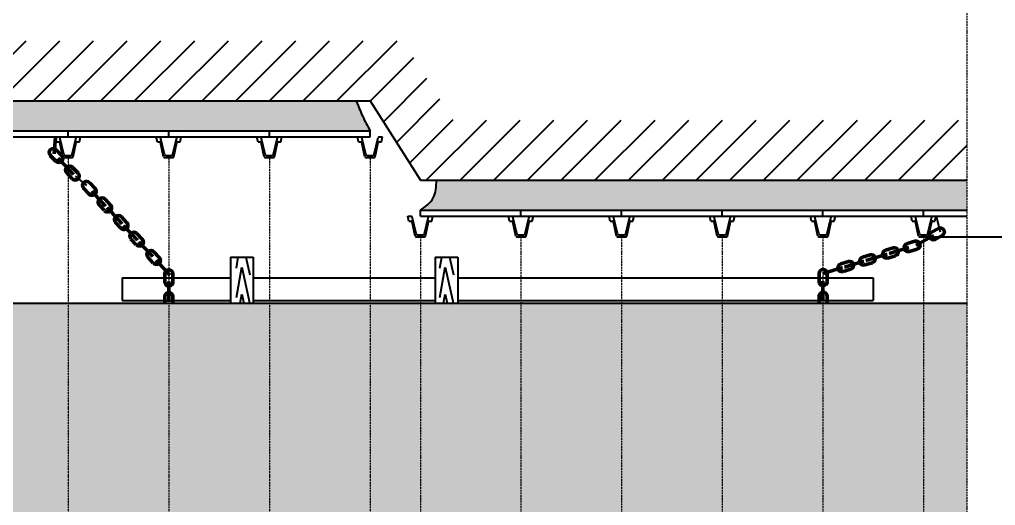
# Model space of a CAD drawing. Header units: millimetres. Extents: x -46762 to 161452, y -66984 to 31524.
# Drawn here: x -36244 to -29747, y 7936 to 11170 of the extents above; entities that cross this region are included whole.
import ezdxf

# ---------------------------------------------------------------- set-up
doc = ezdxf.new("R2010")
doc.units = ezdxf.units.MM
doc.header["$LTSCALE"] = 0.5
doc.linetypes.add('ACAD_ISO10W100', pattern=[18, 12, -3, 0, -3])
doc.styles.get("Standard").update_dxf_attribs({"font": 'TIMES.TTF'})
doc.dimstyles.new('ISO-25', dxfattribs={"dimscale": 50, "dimtxt": 2.5, "dimasz": 2.5, "dimexe": 1.25, "dimexo": 0.625, "dimtad": 1, "dimdec": 0, "dimtxsty": 'Standard', "dimcen": 2.5, "dimadec": 0, "dimazin": 0, "dimtfac": 1, "dimtdec": 0, "dimtmove": 0, "dimatfit": 3, "dimfxl": 1, "dimarcsym": 0})

# ---------------------------------------------------------------- blocks, each defined once
blk = doc.blocks.new('*D16')
at = {"color": 0, "lineweight": -2}
for p, q in [((-30194.3, 9724.2), (-28733.5, 9724.2)), ((-28796, 5177.2), (-28796, 9599.2)), ((-30194.3, 5052.2), (-28733.5, 5052.2))]:
    blk.add_line(p, q, dxfattribs=at)
at = {"color": 0}
for points in [[(-28816.9, 9599.2), (-28775.2, 9599.2), (-28796, 9724.2)], [(-28816.9, 5177.2), (-28775.2, 5177.2), (-28796, 5052.2)]]:
    blk.add_solid(points, dxfattribs=at)
at = {"layer": 'Defpoints', "color": 0}
for p in [(-30225.6, 9724.2), (-28796, 9724.2), (-30225.6, 5052.2)]:
    blk.add_point(p, dxfattribs=at)
at = {"color": 0, "lineweight": 15, "insert": (-28891, 7388.2), "char_height": 125, "attachment_point": 5, "rotation": 90}
blk.add_mtext('4672', dxfattribs=at)
blk = doc.blocks.new('A$C23342209')
at = {"lineweight": 50}
for p, q in [((7.68, 9.07), (8.4, 9.85)), ((8.47, 8.34), (9.19, 9.11)), ((6.07, 6.54), (4.05, 4.36)), ((5.62, 6.86), (6.34, 7.63)), ((6.41, 6.12), (7.13, 6.9)), ((3.44, 4.52), (4.16, 5.29)), ((4.23, 3.78), (4.95, 4.55)), ((1.38, 2.3), (2.1, 3.08)), ((2.18, 1.57), (2.9, 2.34))]:
    blk.add_line(p, q, dxfattribs=at)
at = {"linetype": 'Continuous', "lineweight": 50}
for p, q in [((8.11, 8.72), (6.26, 6.74)), ((3.87, 4.16), (2.03, 2.18)), ((1.84, 1.98), (0, 0))]:
    blk.add_line(p, q, dxfattribs=at)
for centre, radius, start, end in [((8.79, 9.48), 0.54, 317.0746, 137.0746), ((6.73, 7.27), 0.54, 317.0746, 137.0746), ((8.07, 8.7), 0.541, 136.0162, 317.699), ((6, 6.49), 0.533, 135.2046, 315.2046), ((4.55, 4.93), 0.54, 317.0746, 137.0746), ((3.82, 4.14), 0.533, 135.2046, 315.2046), ((2.49, 2.71), 0.54, 317.0746, 137.0746), ((1.76, 1.93), 0.533, 135.2046, 315.2046)]:
    blk.add_arc(centre, radius, start, end, dxfattribs=at)

msp = doc.modelspace()

# ---------------------------------------------------------------- hatches: boundary and pattern name
at = {"ltscale": 0.05}
h = msp.add_hatch(dxfattribs=at)
h.set_pattern_fill('ANSI31', color=256, scale=50, style=0)
h.set_pattern_definition([(45, (-75350.9, -15998.16), (-112.2532, 112.2532), [])])
h.paths.add_polyline_path([(-29937.65, 10501.23), (-30622.09, 10501.23), (-30824.66, 10101.23), (-29937.65, 10101.23)])
h.paths.add_polyline_path([(-30622.09, 10501.23), (-31651.13, 10501.23), (-31462.05, 10101.23), (-30824.66, 10101.23)])
h.paths.add_polyline_path([(-31651.13, 10501.23), (-31843.67, 10501.23), (-32120.93, 10101.23), (-31462.05, 10101.23)])
h.paths.add_polyline_path([(-31843.67, 10501.23), (-32859.28, 10501.23), (-32750.01, 10101.23), (-32120.93, 10101.23)])
h.paths.add_polyline_path([(-32859.28, 10501.23), (-33355.66, 10501.23), (-33377.88, 10536.26), (-33711.46, 10315.38), (-33575.59, 10101.23), (-32750.01, 10101.23)])
h.paths.add_polyline_path([(-33690.66, 11029.23), (-34251.23, 11029.23), (-34159.71, 10629.23), (-33910.59, 10629.23), (-33711.46, 10315.38), (-33377.88, 10536.26)])
h.paths.add_polyline_path([(-34251.23, 11029.23), (-34441.71, 11029.23), (-34733.08, 10629.23), (-34159.71, 10629.23)])
h.paths.add_polyline_path([(-34441.71, 11029.23), (-35699.55, 11029.23), (-35468.23, 10629.23), (-34733.08, 10629.23)])
h.paths.add_polyline_path([(-35699.55, 11029.23), (-35995.35, 11029.23), (-36358.61, 10629.23), (-35468.23, 10629.23)])
h.paths.add_polyline_path([(-35995.35, 11029.23), (-37582.99, 11029.23), (-37311.91, 10629.23), (-36358.61, 10629.23)])
h.paths.add_polyline_path([(-37582.99, 11029.23), (-38003.13, 11029.23), (-38438.5, 10629.23), (-37311.91, 10629.23)])
h.paths.add_polyline_path([(-38003.13, 11029.23), (-39688.32, 11029.23), (-39408.9, 10629.23), (-38438.5, 10629.23)])
h.paths.add_polyline_path([(-39688.32, 11029.23), (-40133.65, 11029.23), (-40456.08, 10629.23), (-39408.9, 10629.23)])
h.paths.add_polyline_path([(-40133.65, 11029.23), (-41710.85, 11029.23), (-41411.09, 10629.23), (-40456.08, 10629.23)])
h.paths.add_polyline_path([(-41710.85, 11029.23), (-42123.08, 11029.23), (-42497.99, 10629.23), (-41411.09, 10629.23)])
at = {"lineweight": 9, "ltscale": 2}
h = msp.add_hatch(dxfattribs=at)
h.set_pattern_fill('GRAVEL', color=256, scale=5, style=0)
h.set_pattern_definition([(228.0128, (-73422.488, -15068.033), (-1016.0008633, -1143.0014045), [17.08605, -1691.525]), (184.9697, (-73433.9176, -15080.733), (1524.0024653, 126.9991038), [29.32025, -2902.7]), (132.5104, (-73463.1276, -15083.273), (1269.9990759, -1397.0013646), [20.6741, -2046.735]), (267.2737, (-73512.6576, -15115.023), (126.99944854, 2539.9991827), [26.70025, -2643.32]), (292.8337, (-73513.9276, -15141.693), (-635.0018028, 1524.0008665), [26.1817, -2591.99]), (357.2737, (-73503.7676, -15165.823), (-2539.9991827, 126.99944854), [26.70025, -2643.32]), (37.6942, (-73477.0976, -15167.093), (-1651.00104306, -1269.99886785), [35.3097, -3495.655]), (72.2553, (-73449.1576, -15145.503), (889.00177827, 2794.0008103), [33.336, -3300.265]), (121.4296, (-73438.9976, -15113.753), (-1016.0002618, 1650.998058), [26.79065, -2652.275]), (175.2364, (-73452.968, -15090.893), (1396.9989027, -126.9988081), [30.58565, -1498.695]), (222.3974, (-73483.4476, -15088.3528), (-1524.00004586, -1396.99818253), [39.5539, -3915.84]), (138.8141, (-73386.928, -15116.293), (-888.9994337, 761.998828), [13.50025, -1336.53]), (171.4692, (-73397.0876, -15107.403), (1650.9974798, -254.00064), [25.6841, -2542.73]), (225, (-73422.49, -15103.59), (-3e-14, -126.99991), [17.96045, -161.6445]), (203.1986, (-73431.378, -15088.353), (635.002141, 254.001114), [9.67205, -957.53]), (291.8014, (-73440.268, -15092.163), (-127.000089, 381.000245), [13.6783, -670.24]), (30.9638, (-73435.188, -15104.863), (380.999598, 254.000198), [22.216, -718.315]), (161.5651, (-73416.138, -15093.433), (254.000116, -126.99981), [16.06435, -385.545]), (16.3895, (-73513.9276, -15092.163), (1270.0007007, 380.9992075), [22.5044, -2227.94]), (70.3462, (-73492.3376, -15085.813), (-507.9985844, -1396.9980244), [18.87995, -1869.11]), (293.1986, (-73416.138, -15068.033), (-254.001114, 635.002141), [19.344, -947.86]), (343.6105, (-73408.5176, -15085.813), (-1270.0007007, 380.9992075), [22.5044, -2227.94]), (339.444, (-73513.928, -15170.903), (-635.000788, 253.999692), [21.70175, -1063.385]), (294.7751, (-73493.608, -15178.523), (-634.9985202, 1396.9993513), [18.1836, -1800.18]), (66.8014, (-73414.868, -15195.033), (254.001114, 635.002141), [19.344, -947.86]), (17.354, (-73407.2476, -15177.253), (-1651.0000891, -507.9992338), [21.28915, -2107.62]), (69.444, (-73477.098, -15195.033), (-253.999692, -635.000788), [10.8509, -1074.24]), (101.3099, (-73422.488, -15195.033), (-126.999373, 507.998373), [6.47575, -641.1]), (165.9638, (-73423.758, -15188.683), (381.000268, -126.99978), [26.1817, -497.4525]), (186.009, (-73449.1576, -15182.333), (1269.9981272, 126.9997034), [24.26335, -2402.07]), (303.6901, (-73435.188, -15116.293), (-127.000044, 253.999755), [18.3162, -439.589]), (353.1572, (-73425.0276, -15131.533), (2159.00089283, -254.0011376), [31.97785, -3165.8]), (60.9454, (-73393.278, -15135.343), (-507.9988183, -888.9978805), [13.0754, -1294.47]), (90, (-73386.93, -15123.91), (-127, 127), [7.62, -119.38]), (120.2564, (-73451.698, -15178.523), (507.9989233, -888.9995516), [17.64335, -1746.695]), (48.0128, (-73460.588, -15163.283), (1016.0008633, 1143.0014045), [34.17215, -1674.44]), (0, (-73437.73, -15137.88), (127, 127), [33.02, -93.98]), (325.3048, (-73404.7076, -15137.883), (-1269.9977995, 889.0000845), [20.0805, -1987.965]), (254.0546, (-73388.198, -15149.313), (-127.000324, -508.00121), [18.49145, -906.085]), (207.646, (-73393.2776, -15167.093), (-2412.99915245, -1270.00079874), [30.10725, -2980.625]), (175.4261, (-73419.9476, -15181.063), (-1651.00038024, 126.99938556), [31.85145, -3153.29]), (175.4261, (-73419.9476, -15181.063), (-1651.00038024, 126.99938556), [31.85145, -3153.29])])
h.paths.add_polyline_path([(-39270.59, 10629.23), (-43693.73, 10629.23), (-43693.73, 10429.23), (-39270.59, 10429.23)])
edge = h.paths.add_edge_path()
edge.add_spline(control_points=[(-33910.59, 10429.23), (-33927.92, 10462.14), (-33962.16, 10527.15), (-33989.13, 10595.49), (-34002.44, 10629.23)], knot_values=[0, 0, 0, 0, 2.2300207, 4.4046221, 4.4046221, 4.4046221, 4.4046221], degree=3, periodic=0)
edge.add_line((-34002.44, 10629.23), (-39270.59, 10629.23))
edge.add_line((-39270.59, 10629.23), (-39270.59, 10429.23))
edge.add_line((-39270.59, 10429.23), (-33910.59, 10429.23))
h = msp.add_hatch(dxfattribs=at)
h.set_pattern_fill('GRAVEL', color=256, scale=5, style=0)
h.set_pattern_definition([(228.0128, (-73422.488, -15332.033), (-1016.0008633, -1143.0014045), [17.08605, -1691.525]), (184.9697, (-73433.9176, -15344.733), (1524.0024653, 126.99910377), [29.32025, -2902.7]), (132.5104, (-73463.1276, -15347.273), (1269.9990759, -1397.0013646), [20.6741, -2046.735]), (267.2737, (-73512.6576, -15379.023), (126.99944854, 2539.9991827), [26.70025, -2643.32]), (292.8337, (-73513.9276, -15405.693), (-635.0018028, 1524.0008665), [26.1817, -2591.99]), (357.2737, (-73503.7676, -15429.823), (-2539.9991827, 126.99944854), [26.70025, -2643.32]), (37.6942, (-73477.0976, -15431.093), (-1651.00104306, -1269.99886785), [35.3097, -3495.655]), (72.2553, (-73449.1576, -15409.503), (889.00177827, 2794.0008103), [33.336, -3300.265]), (121.4296, (-73438.9976, -15377.753), (-1016.00026176, 1650.998058), [26.79065, -2652.275]), (175.2364, (-73452.968, -15354.893), (1396.9989027, -126.9988081), [30.58565, -1498.695]), (222.3974, (-73483.4476, -15352.3528), (-1524.00004586, -1396.99818253), [39.5539, -3915.84]), (138.8141, (-73386.928, -15380.293), (-888.9994337, 761.9988279), [13.50025, -1336.53]), (171.4692, (-73397.0876, -15371.403), (1650.9974798, -254.00064), [25.6841, -2542.73]), (225, (-73422.49, -15367.59), (-3e-14, -126.99991), [17.96045, -161.6445]), (203.1986, (-73431.378, -15352.353), (635.0021413, 254.0011137), [9.67205, -957.53]), (291.8014, (-73440.268, -15356.163), (-127.000089, 381.000245), [13.6783, -670.24]), (30.9638, (-73435.188, -15368.863), (380.999598, 254.000198), [22.216, -718.315]), (161.5651, (-73416.138, -15357.433), (254.000116, -126.99981), [16.06435, -385.545]), (16.3895, (-73513.9276, -15356.163), (1270.0007007, 380.9992075), [22.5044, -2227.94]), (70.3462, (-73492.3376, -15349.813), (-507.9985844, -1396.9980244), [18.87995, -1869.11]), (293.1986, (-73416.138, -15332.033), (-254.0011137, 635.0021413), [19.344, -947.86]), (343.6105, (-73408.5176, -15349.813), (-1270.0007007, 380.9992075), [22.5044, -2227.94]), (339.444, (-73513.928, -15434.903), (-635.000788, 253.999692), [21.70175, -1063.385]), (294.7751, (-73493.608, -15442.523), (-634.9985202, 1396.9993513), [18.1836, -1800.18]), (66.8014, (-73414.868, -15459.033), (254.0011137, 635.0021413), [19.344, -947.86]), (17.354, (-73407.2476, -15441.253), (-1651.0000891, -507.9992338), [21.28915, -2107.62]), (69.444, (-73477.098, -15459.033), (-253.999692, -635.000788), [10.8509, -1074.24]), (101.3099, (-73422.488, -15459.033), (-126.999373, 507.998373), [6.47575, -641.1]), (165.9638, (-73423.758, -15452.683), (381.000268, -126.99978), [26.1817, -497.4525]), (186.009, (-73449.1576, -15446.333), (1269.9981272, 126.9997034), [24.26335, -2402.07]), (303.6901, (-73435.188, -15380.293), (-127.000044, 253.999755), [18.3162, -439.589]), (353.1572, (-73425.0276, -15395.533), (2159.00089283, -254.0011376), [31.97785, -3165.8]), (60.9454, (-73393.278, -15399.343), (-507.9988183, -888.9978805), [13.0754, -1294.47]), (90, (-73386.93, -15387.91), (-127, 127), [7.62, -119.38]), (120.2564, (-73451.698, -15442.523), (507.9989233, -888.9995516), [17.64335, -1746.695]), (48.0128, (-73460.588, -15427.283), (1016.0008633, 1143.0014045), [34.17215, -1674.44]), (0, (-73437.73, -15401.88), (127, 127), [33.02, -93.98]), (325.3048, (-73404.7076, -15401.883), (-1269.9977995, 889.0000845), [20.0805, -1987.965]), (254.0546, (-73388.198, -15413.313), (-127.000324, -508.00121), [18.49145, -906.085]), (207.646, (-73393.2776, -15431.093), (-2412.99915245, -1270.00079874), [30.10725, -2980.625]), (175.4261, (-73419.9476, -15445.063), (-1651.00038024, 126.99938556), [31.85145, -3153.29]), (175.4261, (-73419.9476, -15445.063), (-1651.00038024, 126.99938556), [31.85145, -3153.29])])
edge = h.paths.add_edge_path()
edge.add_line((-29937.65, 10101.23), (-33467.43, 10101.23))
edge.add_spline(control_points=[(-33467.43, 10101.23), (-33469.38, 10058.84), (-33473.24, 9974.67), (-33541.63, 9925.59), (-33575.59, 9901.23)], knot_values=[0, 0, 0, 0, 2.4064761, 4.7787867, 4.7787867, 4.7787867, 4.7787867], degree=3, periodic=0)
edge.add_line((-33575.59, 9901.23), (-29937.65, 9901.23))
edge.add_line((-29937.65, 9901.23), (-29937.65, 10101.23))
at = {"lineweight": 15, "ltscale": 0.05}
h = msp.add_hatch(color=253, dxfattribs=at)
h.paths.add_polyline_path([(-38600.59, 9282.23), (-39270.59, 9282.23), (-39270.59, 7862.23), (-38600.59, 7862.23)])
h.paths.add_polyline_path([(-37930.59, 9282.23), (-38600.59, 9282.23), (-38600.59, 7862.23), (-37930.59, 7862.23)])
h.paths.add_polyline_path([(-37260.59, 9282.23), (-37930.59, 9282.23), (-37930.59, 7862.23), (-37260.59, 7862.23)])
h.paths.add_polyline_path([(-36590.59, 9282.23), (-37260.59, 9282.23), (-37260.59, 7862.23), (-36590.59, 7862.23)])
h.paths.add_polyline_path([(-35920.59, 9282.23), (-36590.59, 9282.23), (-36590.59, 7862.23), (-35920.59, 7862.23)])
h.paths.add_polyline_path([(-35250.59, 9282.23), (-35920.59, 9282.23), (-35920.59, 7862.23), (-35250.59, 7862.23)])
h.paths.add_polyline_path([(-34580.59, 9282.23), (-35250.59, 9282.23), (-35250.59, 7862.23), (-34580.59, 7862.23)])
h.paths.add_polyline_path([(-33910.59, 9282.23), (-34580.59, 9282.23), (-34580.59, 7862.23), (-33910.59, 7862.23)])
h.paths.add_polyline_path([(-33575.59, 9282.23), (-33910.59, 9282.23), (-33910.59, 7862.23), (-33575.59, 7862.23)])
h.paths.add_polyline_path([(-32905.59, 9282.23), (-33575.59, 9282.23), (-33575.59, 7862.23), (-32905.59, 7862.23)])
h.paths.add_polyline_path([(-32235.59, 9282.23), (-32905.59, 9282.23), (-32905.59, 7862.23), (-32235.59, 7862.23)])
h.paths.add_polyline_path([(-31565.59, 9282.23), (-32235.59, 9282.23), (-32235.59, 7862.23), (-31565.59, 7862.23)])
h.paths.add_polyline_path([(-30895.59, 9282.23), (-31565.59, 9282.23), (-31565.59, 7862.23), (-30895.59, 7862.23)])
h.paths.add_polyline_path([(-30225.59, 9282.23), (-30895.59, 9282.23), (-30895.59, 7862.23), (-30225.59, 7862.23)])
h.paths.add_polyline_path([(-29937.65, 9282.23), (-30225.59, 9282.23), (-30225.59, 7862.23), (-29937.65, 7862.23)])

# ---------------------------------------------------------------- linework, layer by layer
at = {"linetype": 'ACAD_ISO10W100', "lineweight": 15, "ltscale": 2}
msp.add_line((-29937.65, 11611.13), (-29937.65, 3871.45), dxfattribs=at)
at = {"ltscale": 2}
for p, q in [((-43693.73, 10629.23), (-33910.59, 10629.23)), ((-33910.59, 10629.23), (-33575.59, 10101.23)), ((-43693.73, 10429.23), (-33910.59, 10429.23)), ((-35920.59, 10389.23), (-35920.59, 10429.23)), ((-35250.59, 10389.23), (-35250.59, 10429.23)), ((-34580.59, 10389.23), (-34580.59, 10429.23)), ((-33910.59, 10389.23), (-33910.59, 10429.23)), ((-43693.73, 10389.23), (-33910.59, 10389.23)), ((-33575.59, 10101.23), (-29937.65, 10101.23)), ((-33575.59, 9901.23), (-29937.65, 9901.23)), ((-33575.59, 9861.23), (-33575.59, 9901.23)), ((-32905.59, 9861.23), (-32905.59, 9901.23)), ((-32235.59, 9861.23), (-32235.59, 9901.23)), ((-31565.59, 9861.23), (-31565.59, 9901.23)), ((-30895.59, 9861.23), (-30895.59, 9901.23)), ((-30225.59, 9861.23), (-30225.59, 9901.23)), ((-33575.59, 9861.23), (-29937.65, 9861.23)), ((-43693.73, 9282.23), (-29937.65, 9282.23))]:
    msp.add_line(p, q, dxfattribs=at)
at = {"linetype": 'Continuous', "lineweight": 50}
for p, q in [((-36004.17, 10386.41), (-36011.91, 10275.93)), ((-35762.5, 10028.03), (-35670.44, 9929.05)), ((-35550.68, 9800.28), (-35458.62, 9701.3)), ((-35449.28, 9691.26), (-35357.21, 9592.27)), ((-30157.27, 9732.23), (-30276.48, 9668.5)), ((-35334.67, 9568.04), (-35242.61, 9469.05)), ((-35250.59, 9426.78), (-35250.59, 9291.61)), ((-30895.59, 9428.76), (-30895.59, 9293.58))]:
    msp.add_line(p, q, dxfattribs=at)
for p, q in [((-36003.59, 10389.23), (-35980.32, 10389.23)), ((-35996.09, 10357.23), (-36003.54, 10389.23)), ((-35996.09, 10357.23), (-35980.44, 10357.23)), ((-35954.1, 10256.97), (-35974.57, 10352.49)), ((-35947.91, 10273.67), (-35974.48, 10384.63)), ((-35893.26, 10273.67), (-35866.69, 10384.63)), ((-35887.07, 10256.97), (-35866.6, 10352.49)), ((-35860.85, 10389.23), (-35837.59, 10389.23)), ((-35860.73, 10357.23), (-35845.16, 10357.23)), ((-35845.16, 10357.23), (-35837.74, 10389.23)), ((-35333.59, 10389.23), (-35310.32, 10389.23)), ((-35326.09, 10357.23), (-35333.54, 10389.23)), ((-35326.09, 10357.23), (-35310.44, 10357.23)), ((-35284.1, 10256.97), (-35304.57, 10352.49)), ((-35277.91, 10273.67), (-35304.48, 10384.63)), ((-35223.26, 10273.67), (-35196.69, 10384.63)), ((-35217.07, 10256.97), (-35196.6, 10352.49)), ((-35190.85, 10389.23), (-35167.59, 10389.23)), ((-35190.73, 10357.23), (-35175.16, 10357.23)), ((-35175.16, 10357.23), (-35167.74, 10389.23)), ((-34663.59, 10389.23), (-34640.32, 10389.23)), ((-34656.09, 10357.23), (-34663.54, 10389.23)), ((-34656.09, 10357.23), (-34640.44, 10357.23)), ((-34614.1, 10256.97), (-34634.57, 10352.49)), ((-34607.91, 10273.67), (-34634.48, 10384.63)), ((-34553.26, 10273.67), (-34526.69, 10384.63)), ((-34547.07, 10256.97), (-34526.6, 10352.49)), ((-34520.85, 10389.23), (-34497.59, 10389.23)), ((-34520.73, 10357.23), (-34505.16, 10357.23)), ((-34505.16, 10357.23), (-34497.74, 10389.23)), ((-33993.59, 10389.23), (-33970.32, 10389.23)), ((-33986.09, 10357.23), (-33993.54, 10389.23)), ((-33986.09, 10357.23), (-33970.44, 10357.23)), ((-33944.1, 10256.97), (-33964.57, 10352.49)), ((-33937.91, 10273.67), (-33964.48, 10384.63)), ((-33883.26, 10273.67), (-33856.69, 10384.63)), ((-33877.07, 10256.97), (-33856.6, 10352.49)), ((-33850.85, 10389.23), (-33827.59, 10389.23)), ((-33850.73, 10357.23), (-33835.16, 10357.23)), ((-33835.16, 10357.23), (-33827.74, 10389.23)), ((-35937.21, 10265.23), (-35903.96, 10265.23)), ((-35267.21, 10265.23), (-35233.96, 10265.23)), ((-34597.21, 10265.23), (-34563.96, 10265.23)), ((-33927.21, 10265.23), (-33893.96, 10265.23)), ((-35948.23, 10252.23), (-35892.94, 10252.23)), ((-35278.23, 10252.23), (-35222.94, 10252.23)), ((-34608.23, 10252.23), (-34552.94, 10252.23)), ((-33938.23, 10252.23), (-33882.94, 10252.23)), ((-33658.59, 9861.23), (-33635.32, 9861.23)), ((-33651.09, 9829.23), (-33658.54, 9861.23)), ((-33651.09, 9829.23), (-33635.44, 9829.23)), ((-33609.1, 9728.97), (-33629.57, 9824.49)), ((-33602.91, 9745.67), (-33629.48, 9856.63)), ((-33548.26, 9745.67), (-33521.69, 9856.63)), ((-33542.07, 9728.97), (-33521.6, 9824.49)), ((-33515.85, 9861.23), (-33492.59, 9861.23)), ((-33515.73, 9829.23), (-33500.16, 9829.23)), ((-33500.16, 9829.23), (-33492.74, 9861.23)), ((-32988.59, 9861.23), (-32965.32, 9861.23)), ((-32981.09, 9829.23), (-32988.54, 9861.23)), ((-32981.09, 9829.23), (-32965.44, 9829.23)), ((-32939.1, 9728.97), (-32959.57, 9824.49)), ((-32932.91, 9745.67), (-32959.48, 9856.63)), ((-32878.26, 9745.67), (-32851.69, 9856.63)), ((-32872.07, 9728.97), (-32851.6, 9824.49)), ((-32845.85, 9861.23), (-32822.59, 9861.23)), ((-32845.73, 9829.23), (-32830.16, 9829.23)), ((-32830.16, 9829.23), (-32822.74, 9861.23)), ((-32318.59, 9861.23), (-32295.32, 9861.23)), ((-32311.09, 9829.23), (-32318.54, 9861.23)), ((-32311.09, 9829.23), (-32295.44, 9829.23)), ((-32269.1, 9728.97), (-32289.57, 9824.49)), ((-32262.91, 9745.67), (-32289.48, 9856.63)), ((-32208.26, 9745.67), (-32181.69, 9856.63)), ((-32202.07, 9728.97), (-32181.6, 9824.49)), ((-32175.85, 9861.23), (-32152.59, 9861.23)), ((-32175.73, 9829.23), (-32160.16, 9829.23)), ((-32160.16, 9829.23), (-32152.74, 9861.23)), ((-31648.59, 9861.23), (-31625.32, 9861.23)), ((-31641.09, 9829.23), (-31648.54, 9861.23)), ((-31641.09, 9829.23), (-31625.44, 9829.23)), ((-31599.1, 9728.97), (-31619.57, 9824.49)), ((-31592.91, 9745.67), (-31619.48, 9856.63)), ((-31538.26, 9745.67), (-31511.69, 9856.63)), ((-31532.07, 9728.97), (-31511.6, 9824.49)), ((-31505.85, 9861.23), (-31482.59, 9861.23)), ((-31505.73, 9829.23), (-31490.16, 9829.23)), ((-31490.16, 9829.23), (-31482.74, 9861.23)), ((-30978.59, 9861.23), (-30955.32, 9861.23)), ((-30971.09, 9829.23), (-30978.54, 9861.23)), ((-30971.09, 9829.23), (-30955.44, 9829.23)), ((-30929.1, 9728.97), (-30949.57, 9824.49)), ((-30922.91, 9745.67), (-30949.48, 9856.63)), ((-30868.26, 9745.67), (-30841.69, 9856.63)), ((-30862.07, 9728.97), (-30841.6, 9824.49)), ((-30835.85, 9861.23), (-30812.59, 9861.23)), ((-30835.73, 9829.23), (-30820.16, 9829.23)), ((-30820.16, 9829.23), (-30812.74, 9861.23)), ((-30308.59, 9861.23), (-30285.32, 9861.23)), ((-30301.09, 9829.23), (-30308.54, 9861.23)), ((-30301.09, 9829.23), (-30285.44, 9829.23)), ((-30259.1, 9728.97), (-30279.57, 9824.49)), ((-30252.91, 9745.67), (-30279.48, 9856.63)), ((-30198.26, 9745.67), (-30171.69, 9856.63)), ((-30192.07, 9728.97), (-30171.6, 9824.49)), ((-30165.85, 9861.23), (-30142.59, 9861.23)), ((-30165.73, 9829.23), (-30150.16, 9829.23)), ((-30150.16, 9829.23), (-30142.74, 9861.23)), ((-33603.23, 9724.23), (-33547.94, 9724.23)), ((-33592.21, 9737.23), (-33558.96, 9737.23)), ((-32933.23, 9724.23), (-32877.94, 9724.23)), ((-32922.21, 9737.23), (-32888.96, 9737.23)), ((-32263.23, 9724.23), (-32207.94, 9724.23)), ((-32252.21, 9737.23), (-32218.96, 9737.23)), ((-31593.23, 9724.23), (-31537.94, 9724.23)), ((-31582.21, 9737.23), (-31548.96, 9737.23)), ((-30923.23, 9724.23), (-30867.94, 9724.23)), ((-30912.21, 9737.23), (-30878.96, 9737.23)), ((-30253.23, 9724.23), (-30197.94, 9724.23)), ((-30242.21, 9737.23), (-30208.96, 9737.23))]:
    msp.add_line(p, q)
at = {"lineweight": 50}
for p, q in [((-36002.63, 10227.43), (-36038.65, 10266.15)), ((-35963.04, 10264.25), (-35999.06, 10302.98)), ((-35985.72, 10248.13), (-35884.37, 10139.17)), ((-35893.67, 10110.28), (-35929.69, 10149)), ((-35854.08, 10147.1), (-35890.1, 10185.83)), ((-35741.08, 10045.86), (-35777.1, 10084.58)), ((-35780.67, 10009.03), (-35816.69, 10047.76)), ((-35638.21, 9935.26), (-35674.23, 9973.98)), ((-35677.81, 9898.43), (-35713.82, 9937.16)), ((-35660.89, 9919.14), (-35559.54, 9810.18)), ((-35568.84, 9781.28), (-35604.86, 9820.01)), ((-35529.25, 9818.11), (-35565.27, 9856.83)), ((-35426.39, 9707.51), (-35462.41, 9746.23)), ((-30173.64, 9755.03), (-30127, 9779.97)), ((-35465.98, 9670.68), (-35502, 9709.41)), ((-30148.15, 9707.35), (-30101.51, 9732.29)), ((-35313.25, 9585.86), (-35349.27, 9624.59)), ((-35352.84, 9549.04), (-35388.86, 9587.76)), ((-35276.83, 9425.24), (-35276.83, 9478.13)), ((-35222.76, 9425.24), (-35222.76, 9478.13)), ((-30921.83, 9427.22), (-30921.83, 9480.11)), ((-30867.76, 9427.22), (-30867.76, 9480.11)), ((-35276.83, 9282.23), (-35276.83, 9327.09)), ((-35222.76, 9282.23), (-35222.76, 9327.09)), ((-30921.83, 9282.23), (-30921.83, 9329.07)), ((-30867.76, 9282.23), (-30867.76, 9329.07))]:
    msp.add_line(p, q, dxfattribs=at)
at = {"linetype": 'ACAD_ISO10W100', "lineweight": 9, "ltscale": 2}
for p, q in [((-35920.59, 10265.23), (-35920.59, 5052.23)), ((-35250.59, 10265.23), (-35250.59, 5052.23)), ((-34580.59, 10265.23), (-34580.59, 5052.23)), ((-33910.59, 10265.23), (-33910.59, 5052.23)), ((-33575.59, 9724.23), (-33575.59, 5052.23)), ((-32905.59, 9724.23), (-32905.59, 5052.23)), ((-32235.59, 9724.23), (-32235.59, 5052.23)), ((-31565.59, 9724.23), (-31565.59, 5052.23)), ((-30895.59, 9724.23), (-30895.59, 5052.23)), ((-30225.59, 9724.23), (-30225.59, 5052.23)), ((-30225.59, 9724.23), (-30225.59, 5052.23))]:
    msp.add_line(p, q, dxfattribs=at)
at = {"ltscale": 0.05}
for p, q in [((-35873.12, 10128.48), (-35796.61, 10066.35)), ((-30142.59, 9861.23), (-30114.46, 9756.39)), ((-34838.08, 9589.23), (-34838.08, 9282.23)), ((-34838.08, 9589.23), (-34688.08, 9589.23)), ((-34800.29, 9515.06), (-34787.12, 9589.23)), ((-34736.84, 9589.23), (-34710.61, 9470.39)), ((-34688.08, 9589.23), (-34688.08, 9282.23)), ((-33476.91, 9589.23), (-33476.91, 9282.23)), ((-33476.91, 9589.23), (-33326.91, 9589.23)), ((-33445.6, 9515.06), (-33432.43, 9589.23)), ((-33382.15, 9589.23), (-33355.92, 9470.39)), ((-33326.91, 9589.23), (-33326.91, 9282.23)), ((-34800.29, 9321.23), (-34764.7, 9521.65)), ((-34764.7, 9521.65), (-34710.61, 9276.55)), ((-33445.6, 9321.23), (-33410.01, 9521.65)), ((-33410.01, 9521.65), (-33355.92, 9276.55)), ((-35560.65, 9450.23), (-34838.08, 9450.23)), ((-35560.65, 9450.23), (-35560.65, 9300.23)), ((-34688.08, 9450.23), (-33476.91, 9450.23)), ((-33326.91, 9450.23), (-30560.65, 9450.23)), ((-30560.65, 9450.23), (-30560.65, 9300.23)), ((-35560.65, 9300.23), (-34838.08, 9300.23)), ((-34775.47, 9282.23), (-34764.7, 9342.9)), ((-34764.7, 9342.9), (-34751.31, 9282.23)), ((-34688.08, 9300.23), (-33476.91, 9300.23)), ((-33420.78, 9282.23), (-33410.01, 9342.9)), ((-33410.01, 9342.9), (-33396.62, 9282.23)), ((-33326.91, 9300.23), (-30560.65, 9300.23))]:
    msp.add_line(p, q, dxfattribs=at)
for centre, radius, start, end in [((-35980.44, 10351.23), 6, 12.094757, 90), ((-35980.32, 10383.23), 6, 13.469517, 90), ((-35860.85, 10383.23), 6, 90, 166.530483), ((-35860.73, 10351.23), 6, 90, 167.905243), ((-35310.44, 10351.23), 6, 12.094757, 90), ((-35310.32, 10383.23), 6, 13.469517, 90), ((-35190.85, 10383.23), 6, 90, 166.530483), ((-35190.73, 10351.23), 6, 90, 167.905243), ((-34640.44, 10351.23), 6, 12.094757, 90), ((-34640.32, 10383.23), 6, 13.469517, 90), ((-34520.85, 10383.23), 6, 90, 166.530483), ((-34520.73, 10351.23), 6, 90, 167.905243), ((-33970.44, 10351.23), 6, 12.094757, 90), ((-33970.32, 10383.23), 6, 13.469517, 90), ((-33850.85, 10383.23), 6, 90, 166.530483), ((-33850.73, 10351.23), 6, 90, 167.905243), ((-35937.21, 10276.23), 11, 193.469517, 270), ((-35903.96, 10276.23), 11, 270, 346.530483), ((-35267.21, 10276.23), 11, 193.469517, 270), ((-35233.96, 10276.23), 11, 270, 346.530483), ((-34597.21, 10276.23), 11, 193.469517, 270), ((-34563.96, 10276.23), 11, 270, 346.530483), ((-33927.21, 10276.23), 11, 193.469517, 270), ((-33893.96, 10276.23), 11, 270, 346.530483), ((-35948.23, 10258.23), 6, 192.094757, 270), ((-35892.94, 10258.23), 6, 270, 347.905243), ((-35278.23, 10258.23), 6, 192.094757, 270), ((-35222.94, 10258.23), 6, 270, 347.905243), ((-34608.23, 10258.23), 6, 192.094757, 270), ((-34552.94, 10258.23), 6, 270, 347.905243), ((-33938.23, 10258.23), 6, 192.094757, 270), ((-33882.94, 10258.23), 6, 270, 347.905243), ((-33635.44, 9823.23), 6, 12.094757, 90), ((-33635.32, 9855.23), 6, 13.469517, 90), ((-33515.85, 9855.23), 6, 90, 166.530483), ((-33515.73, 9823.23), 6, 90, 167.905243), ((-32965.44, 9823.23), 6, 12.094757, 90), ((-32965.32, 9855.23), 6, 13.469517, 90), ((-32845.85, 9855.23), 6, 90, 166.530483), ((-32845.73, 9823.23), 6, 90, 167.905243), ((-32295.44, 9823.23), 6, 12.094757, 90), ((-32295.32, 9855.23), 6, 13.469517, 90), ((-32175.85, 9855.23), 6, 90, 166.530483), ((-32175.73, 9823.23), 6, 90, 167.905243), ((-31625.44, 9823.23), 6, 12.094757, 90), ((-31625.32, 9855.23), 6, 13.469517, 90), ((-31505.85, 9855.23), 6, 90, 166.530483), ((-31505.73, 9823.23), 6, 90, 167.905243), ((-30955.44, 9823.23), 6, 12.094757, 90), ((-30955.32, 9855.23), 6, 13.469517, 90), ((-30835.85, 9855.23), 6, 90, 166.530483), ((-30835.73, 9823.23), 6, 90, 167.905243), ((-30285.44, 9823.23), 6, 12.094757, 90), ((-30285.32, 9855.23), 6, 13.469517, 90), ((-30165.85, 9855.23), 6, 90, 166.530483), ((-30165.73, 9823.23), 6, 90, 167.905243), ((-33592.21, 9748.23), 11, 193.469517, 270), ((-33558.96, 9748.23), 11, 270, 346.530483), ((-32922.21, 9748.23), 11, 193.469517, 270), ((-32888.96, 9748.23), 11, 270, 346.530483), ((-32252.21, 9748.23), 11, 193.469517, 270), ((-32218.96, 9748.23), 11, 270, 346.530483), ((-31582.21, 9748.23), 11, 193.469517, 270), ((-31548.96, 9748.23), 11, 270, 346.530483), ((-30912.21, 9748.23), 11, 193.469517, 270), ((-30878.96, 9748.23), 11, 270, 346.530483), ((-30242.21, 9748.23), 11, 193.469517, 270), ((-30208.96, 9748.23), 11, 270, 346.530483), ((-33603.23, 9730.23), 6, 192.094757, 270), ((-33547.94, 9730.23), 6, 270, 347.905243), ((-32933.23, 9730.23), 6, 192.094757, 270), ((-32877.94, 9730.23), 6, 270, 347.905243), ((-32263.23, 9730.23), 6, 192.094757, 270), ((-32207.94, 9730.23), 6, 270, 347.905243), ((-31593.23, 9730.23), 6, 192.094757, 270), ((-31537.94, 9730.23), 6, 270, 347.905243), ((-30923.23, 9730.23), 6, 192.094757, 270), ((-30867.94, 9730.23), 6, 270, 347.905243), ((-30253.23, 9730.23), 6, 192.094757, 270), ((-30197.94, 9730.23), 6, 270, 347.905243)]:
    msp.add_arc(centre, radius, start, end)
at = {"linetype": 'Continuous', "lineweight": 50}
for centre, radius, start, end in [((-36018.57, 10284.75), 26.98, 42.925431, 222.925431), ((-35982.08, 10245.63), 26.67, 224.79538, 44.79538), ((-35909.61, 10167.6), 26.98, 42.925431, 222.925431), ((-35873.12, 10128.48), 26.67, 224.79538, 44.79538), ((-35796.61, 10066.35), 26.98, 42.925431, 222.925431), ((-35760.66, 10027.24), 27.06, 222.301036, 43.98378), ((-35693.74, 9955.75), 26.98, 42.925431, 222.925431), ((-35657.25, 9916.64), 26.67, 224.79538, 44.79538), ((-35584.78, 9838.6), 26.98, 42.925431, 222.925431), ((-35548.29, 9799.49), 26.67, 224.79538, 44.79538), ((-35481.92, 9728), 26.98, 42.925431, 222.925431), ((-30161.68, 9731.25), 26.67, 116.261352, 296.261352), ((-30114.46, 9756.39), 26.98, 298.131301, 118.131301), ((-35445.42, 9688.89), 26.67, 224.79538, 44.79538), ((-35368.78, 9606.36), 26.98, 42.925431, 222.925431), ((-35332.28, 9567.25), 26.67, 224.79538, 44.79538), ((-35249.46, 9478.07), 26.98, 0, 180), ((-30894.46, 9480.05), 26.98, 0, 180), ((-35249.38, 9424.58), 26.67, 181.869949, 1.869949), ((-30894.38, 9426.55), 26.67, 181.869949, 1.869949), ((-30894.46, 9329.01), 26.98, 0, 180), ((-35249.46, 9327.03), 26.98, 0, 180)]:
    msp.add_arc(centre, radius, start, end, dxfattribs=at)
at = {"ltscale": 2}
for points in [[(-34002.44, 10629.23), (-33960.73, 10528.82), (-33910.59, 10429.23)], [(-33575.59, 9901.23), (-33489.63, 9982.97), (-33467.43, 10101.23)]]:
    msp.add_spline(points, degree=3, dxfattribs=at)

# ---------------------------------------------------------------- block references
at = {"ltscale": 0.05, "xscale": 50, "yscale": 50, "zscale": 50, "rotation": 329.828530133702}
msp.add_blockref('A$C23342209', (-30894.61, 9479.48), dxfattribs=at)

# ---------------------------------------------------------------- dimensions: what is measured, and where the dimension line sits
at = {"lineweight": 15, "ltscale": 0.05}
dim = msp.add_linear_dim(base=(-28796.03, 9724.23), p1=(-30225.59, 5052.23), p2=(-30225.59, 9724.23), angle=90, dimstyle='ISO-25', dxfattribs=at)
dim.commit()
dim.dimension.update_dxf_attribs({"geometry": '*D16', "text_midpoint": (-28891.04, 7388.23)})

doc.saveas('drawing.dxf')
